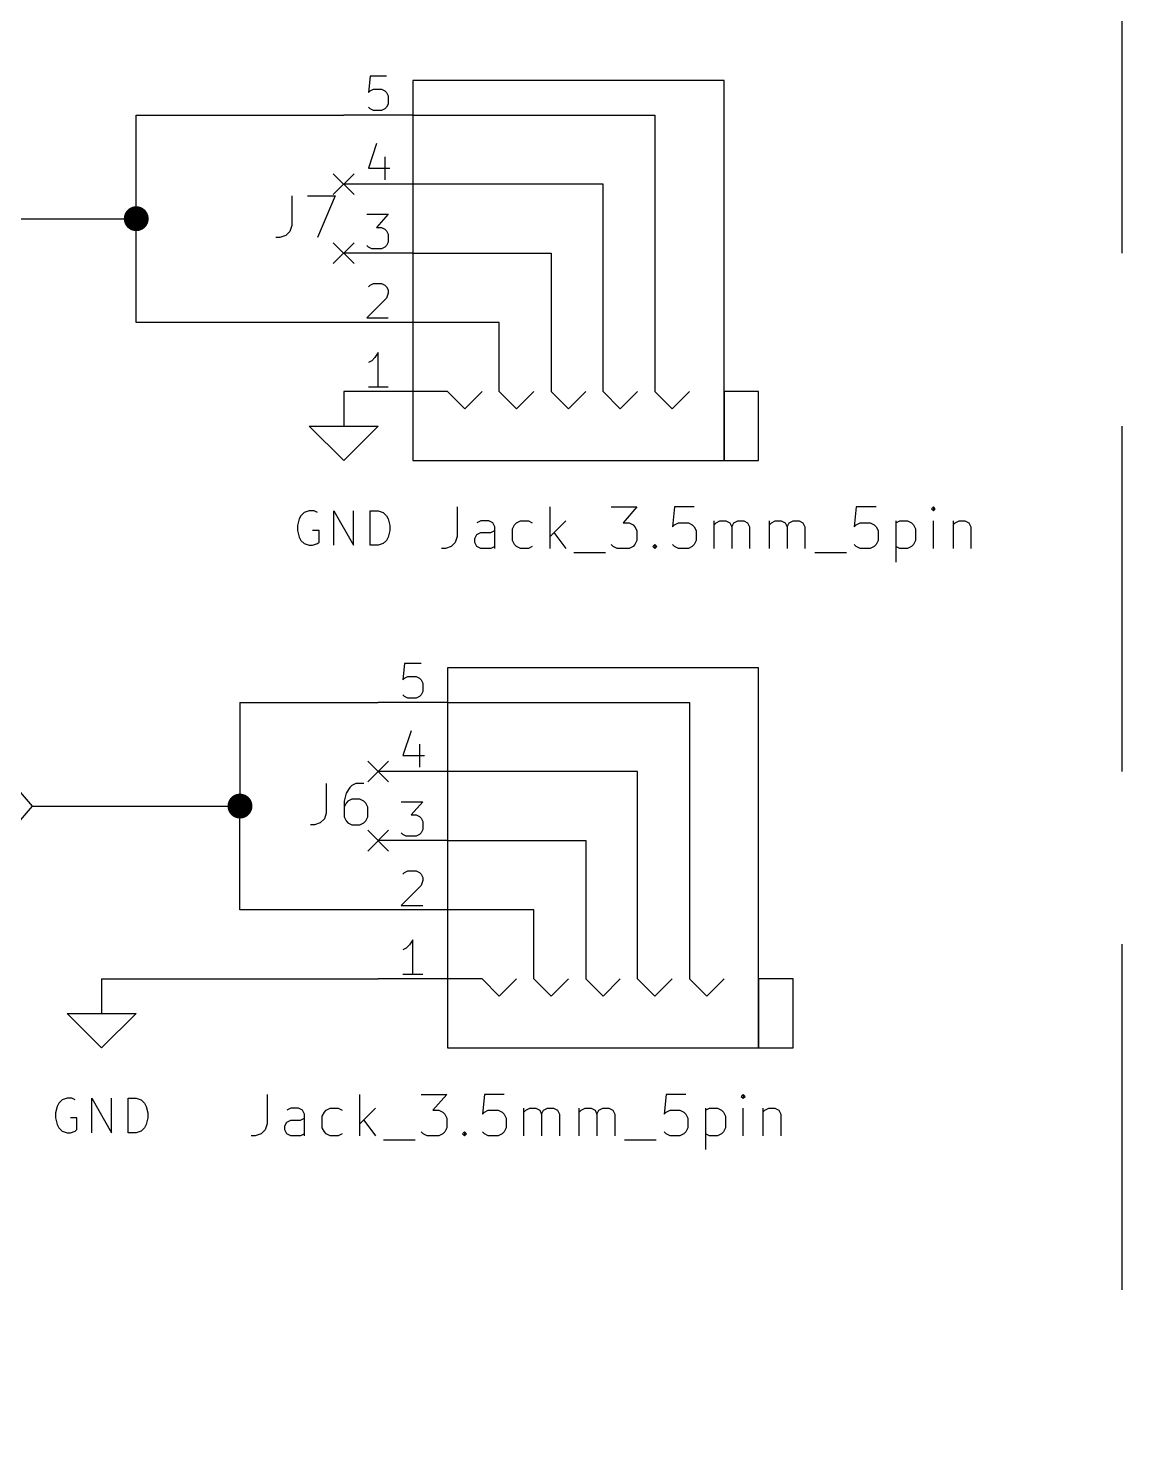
# Model space of a CAD drawing. Extents: x 0.3 to 16.3, y -11.7 to -0.2.
# Drawn here: x 12.844 to 14.425, y -5.598 to -3.55 of the extents above; entities that cross this region are included whole.
import ezdxf

# ---------------------------------------------------------------- set-up
doc = ezdxf.new("R2010")
doc.units = 0
doc.header["$MEASUREMENT"] = 0
doc.linetypes.add('DASHED', pattern=[0.75, 0.5, -0.25])
doc.layers.add('BLACK', color=7, linetype='CONTINUOUS')

msp = doc.modelspace()

# ---------------------------------------------------------------- linework, layer by layer
at = {"layer": 'BLACK', "linetype": 'DASHED'}
msp.add_line((14.425, -0.375), (14.425, -6.7), dxfattribs=at)
at = {"layer": 'BLACK', "linetype": 'CONTINUOUS'}
for p, q in [((13.3381, -3.61862), (13.3357, -3.64243)), ((13.3381, -3.61862), (13.3357, -3.64243)), ((13.3619, -3.61862), (13.3381, -3.61862)), ((13.3619, -3.61862), (13.3381, -3.61862)), ((13.4, -3.625), (13.4, -4.175)), ((13.85, -3.625), (13.4, -3.625)), ((13.85, -4.175), (13.85, -3.625)), ((13.3357, -3.64243), (13.3381, -3.64005)), ((13.3357, -3.64243), (13.3381, -3.64005)), ((13.3381, -3.64005), (13.3429, -3.63767)), ((13.3381, -3.64005), (13.3429, -3.63767)), ((13.3429, -3.63767), (13.3548, -3.63767)), ((13.3429, -3.63767), (13.3548, -3.63767)), ((13.3548, -3.63767), (13.3595, -3.64005)), ((13.3548, -3.63767), (13.3595, -3.64005)), ((13.3595, -3.64005), (13.3619, -3.64243)), ((13.3595, -3.64005), (13.3619, -3.64243)), ((13.3619, -3.64243), (13.3643, -3.64719)), ((13.3619, -3.64243), (13.3643, -3.64719)), ((13.3381, -3.66624), (13.3357, -3.66385)), ((13.3381, -3.66624), (13.3357, -3.66385)), ((13.3619, -3.66385), (13.3595, -3.66624)), ((13.3619, -3.66385), (13.3595, -3.66624)), ((13.3643, -3.65909), (13.3619, -3.66385)), ((13.3643, -3.65909), (13.3619, -3.66385)), ((13.3643, -3.64719), (13.3643, -3.65909)), ((13.3643, -3.64719), (13.3643, -3.65909)), ((13, -3.675), (13.3, -3.675)), ((13, -3.825), (13, -3.675)), ((13.4, -3.675), (13.3, -3.675)), ((13.4, -3.675), (13.3, -3.675)), ((13.3429, -3.66862), (13.3381, -3.66624)), ((13.3429, -3.66862), (13.3381, -3.66624)), ((13.3548, -3.66862), (13.3429, -3.66862)), ((13.3548, -3.66862), (13.3429, -3.66862)), ((13.3595, -3.66624), (13.3548, -3.66862)), ((13.3595, -3.66624), (13.3548, -3.66862)), ((13.4, -3.675), (13.75, -3.675)), ((13.75, -3.675), (13.75, -4.075)), ((13.3476, -3.71624), (13.3357, -3.75195)), ((13.3476, -3.71624), (13.3357, -3.75195)), ((13.3595, -3.73528), (13.3595, -3.76862)), ((13.3595, -3.73528), (13.3595, -3.76862)), ((13.285, -3.76), (13.315, -3.79)), ((13.315, -3.76), (13.285, -3.79)), ((13.285, -3.76), (13.315, -3.79)), ((13.315, -3.76), (13.285, -3.79)), ((13.3357, -3.75195), (13.3667, -3.75195)), ((13.3357, -3.75195), (13.3667, -3.75195)), ((13.4, -3.775), (13.3, -3.775)), ((13.4, -3.775), (13.3, -3.775)), ((13.675, -3.775), (13.4, -3.775)), ((13.675, -4.075), (13.675, -3.775)), ((13.2248, -3.79214), (13.2248, -3.835)), ((13.2248, -3.79214), (13.2248, -3.835)), ((13.2477, -3.79214), (13.2877, -3.79214)), ((13.2477, -3.79214), (13.2877, -3.79214)), ((13.2877, -3.79214), (13.262, -3.85214)), ((13.2877, -3.79214), (13.262, -3.85214)), ((12.8, -3.825), (13, -3.825)), ((13, -3.975), (13, -3.825)), ((13.3333, -3.81862), (13.3643, -3.81862)), ((13.3333, -3.81862), (13.3643, -3.81862)), ((13.3643, -3.81862), (13.3476, -3.83767)), ((13.3643, -3.81862), (13.3476, -3.83767)), ((13.2162, -3.84928), (13.2077, -3.85214)), ((13.2162, -3.84928), (13.2077, -3.85214)), ((13.222, -3.84357), (13.2162, -3.84928)), ((13.222, -3.84357), (13.2162, -3.84928)), ((13.2248, -3.835), (13.222, -3.84357)), ((13.2248, -3.835), (13.222, -3.84357)), ((13.3476, -3.83767), (13.3548, -3.83767)), ((13.3476, -3.83767), (13.3548, -3.83767)), ((13.3548, -3.83767), (13.3595, -3.84005)), ((13.3548, -3.83767), (13.3595, -3.84005)), ((13.3595, -3.84005), (13.3619, -3.84243)), ((13.3595, -3.84005), (13.3619, -3.84243)), ((13.3619, -3.84243), (13.3643, -3.84719)), ((13.3619, -3.84243), (13.3643, -3.84719)), ((13.3643, -3.84719), (13.3643, -3.85909)), ((13.3643, -3.84719), (13.3643, -3.85909)), ((13.2077, -3.85214), (13.202, -3.85214)), ((13.2077, -3.85214), (13.202, -3.85214)), ((13.285, -3.86), (13.315, -3.89)), ((13.315, -3.86), (13.285, -3.89)), ((13.285, -3.86), (13.315, -3.89)), ((13.315, -3.86), (13.285, -3.89)), ((13.3357, -3.86624), (13.3333, -3.86385)), ((13.3357, -3.86624), (13.3333, -3.86385)), ((13.3405, -3.86862), (13.3357, -3.86624)), ((13.3405, -3.86862), (13.3357, -3.86624)), ((13.3548, -3.86862), (13.3405, -3.86862)), ((13.3548, -3.86862), (13.3405, -3.86862)), ((13.3595, -3.86624), (13.3548, -3.86862)), ((13.3595, -3.86624), (13.3548, -3.86862)), ((13.3619, -3.86385), (13.3595, -3.86624)), ((13.3619, -3.86385), (13.3595, -3.86624)), ((13.3643, -3.85909), (13.3619, -3.86385)), ((13.3643, -3.85909), (13.3619, -3.86385)), ((13.4, -3.875), (13.3, -3.875)), ((13.4, -3.875), (13.3, -3.875)), ((13.4, -3.875), (13.6, -3.875)), ((13.6, -3.875), (13.6, -4.075)), ((13.3357, -3.92338), (13.3381, -3.921)), ((13.3357, -3.92338), (13.3381, -3.921)), ((13.3381, -3.921), (13.3429, -3.91862)), ((13.3381, -3.921), (13.3429, -3.91862)), ((13.3429, -3.91862), (13.3548, -3.91862)), ((13.3429, -3.91862), (13.3548, -3.91862)), ((13.3548, -3.91862), (13.3595, -3.921)), ((13.3548, -3.91862), (13.3595, -3.921)), ((13.3595, -3.921), (13.3619, -3.92338)), ((13.3595, -3.921), (13.3619, -3.92338)), ((13.3619, -3.92338), (13.3643, -3.92814)), ((13.3619, -3.92338), (13.3643, -3.92814)), ((13.3643, -3.92814), (13.3643, -3.9329)), ((13.3643, -3.92814), (13.3643, -3.9329)), ((13.3619, -3.94005), (13.3333, -3.96862)), ((13.3619, -3.94005), (13.3333, -3.96862)), ((13.3643, -3.9329), (13.3619, -3.94005)), ((13.3643, -3.9329), (13.3619, -3.94005)), ((13.3333, -3.96862), (13.3643, -3.96862)), ((13.3333, -3.96862), (13.3643, -3.96862)), ((13.3, -3.975), (13, -3.975)), ((13.4, -3.975), (13.3, -3.975)), ((13.4, -3.975), (13.3, -3.975)), ((13.525, -3.975), (13.4, -3.975)), ((13.525, -4.075), (13.525, -3.975)), ((13.3405, -4.03052), (13.3357, -4.0329)), ((13.3405, -4.03052), (13.3357, -4.0329)), ((13.3452, -4.02576), (13.3405, -4.03052)), ((13.3452, -4.02576), (13.3405, -4.03052)), ((13.35, -4.01862), (13.3452, -4.02576)), ((13.35, -4.01862), (13.3452, -4.02576)), ((13.35, -4.06862), (13.35, -4.01862)), ((13.35, -4.06862), (13.35, -4.01862)), ((13.3, -4.075), (13.3, -4.125)), ((13.4, -4.075), (13.3, -4.075)), ((13.4, -4.075), (13.3, -4.075)), ((13.3643, -4.06862), (13.3357, -4.06862)), ((13.3643, -4.06862), (13.3357, -4.06862)), ((13.45, -4.075), (13.4, -4.075)), ((13.475, -4.1), (13.45, -4.075)), ((13.5, -4.075), (13.475, -4.1)), ((13.55, -4.1), (13.525, -4.075)), ((13.575, -4.075), (13.55, -4.1)), ((13.6, -4.075), (13.625, -4.1)), ((13.625, -4.1), (13.65, -4.075)), ((13.7, -4.1), (13.675, -4.075)), ((13.725, -4.075), (13.7, -4.1)), ((13.75, -4.075), (13.775, -4.1)), ((13.775, -4.1), (13.8, -4.075)), ((13.85, -4.075), (13.85, -4.175)), ((13.9, -4.075), (13.85, -4.075)), ((13.9, -4.175), (13.9, -4.075)), ((13.3, -4.175), (13.25, -4.125)), ((13.25, -4.125), (13.3, -4.125)), ((13.3, -4.125), (13.35, -4.125)), ((13.35, -4.125), (13.3, -4.175)), ((13.4, -4.175), (13.85, -4.175)), ((13.85, -4.175), (13.9, -4.175)), ((13.2357, -4.25952), (13.2333, -4.26904)), ((13.2357, -4.25952), (13.2333, -4.26904)), ((13.2381, -4.25476), (13.2357, -4.25952)), ((13.2381, -4.25476), (13.2357, -4.25952)), ((13.2429, -4.25), (13.2381, -4.25476)), ((13.2429, -4.25), (13.2381, -4.25476)), ((13.25, -4.24761), (13.2429, -4.25)), ((13.25, -4.24761), (13.2429, -4.25)), ((13.2571, -4.24761), (13.25, -4.24761)), ((13.2571, -4.24761), (13.25, -4.24761)), ((13.2619, -4.25), (13.2571, -4.24761)), ((13.2619, -4.25), (13.2571, -4.24761)), ((13.2857, -4.29761), (13.2857, -4.24761)), ((13.2857, -4.24761), (13.3143, -4.29761)), ((13.2857, -4.29761), (13.2857, -4.24761)), ((13.2857, -4.24761), (13.3143, -4.29761)), ((13.3143, -4.29761), (13.3143, -4.24761)), ((13.3143, -4.29761), (13.3143, -4.24761)), ((13.3381, -4.29761), (13.3381, -4.24761)), ((13.3381, -4.24761), (13.35, -4.24761)), ((13.3381, -4.29761), (13.3381, -4.24761)), ((13.3381, -4.24761), (13.35, -4.24761)), ((13.35, -4.24761), (13.3571, -4.25)), ((13.35, -4.24761), (13.3571, -4.25)), ((13.3571, -4.25), (13.3619, -4.25476)), ((13.3571, -4.25), (13.3619, -4.25476)), ((13.3619, -4.25476), (13.3643, -4.25952)), ((13.3619, -4.25476), (13.3643, -4.25952)), ((13.3643, -4.25952), (13.3667, -4.26904)), ((13.3643, -4.25952), (13.3667, -4.26904)), ((13.4641, -4.24214), (13.4641, -4.285)), ((13.4641, -4.24214), (13.4641, -4.285)), ((13.5984, -4.30214), (13.5984, -4.24214)), ((13.5984, -4.30214), (13.5984, -4.24214)), ((13.687, -4.24214), (13.7241, -4.24214)), ((13.687, -4.24214), (13.7241, -4.24214)), ((13.7241, -4.24214), (13.7041, -4.265)), ((13.7241, -4.24214), (13.7041, -4.265)), ((13.7784, -4.24214), (13.7755, -4.27071)), ((13.7784, -4.24214), (13.7755, -4.27071)), ((13.807, -4.24214), (13.7784, -4.24214)), ((13.807, -4.24214), (13.7784, -4.24214)), ((14.0412, -4.24214), (14.0384, -4.27071)), ((14.0412, -4.24214), (14.0384, -4.27071)), ((14.0698, -4.24214), (14.0412, -4.24214)), ((14.0698, -4.24214), (14.0412, -4.24214)), ((14.1527, -4.24214), (14.1498, -4.245)), ((14.1527, -4.24214), (14.1498, -4.245)), ((14.1498, -4.245), (14.1527, -4.24785)), ((14.1498, -4.245), (14.1527, -4.24785)), ((14.1555, -4.245), (14.1527, -4.24214)), ((14.1527, -4.24214), (14.1527, -4.24785)), ((14.1555, -4.245), (14.1527, -4.24214)), ((14.1527, -4.24214), (14.1527, -4.24785)), ((14.1527, -4.24785), (14.1555, -4.245)), ((14.1527, -4.24785), (14.1555, -4.245)), ((13.2333, -4.26904), (13.2333, -4.27619)), ((13.2333, -4.26904), (13.2333, -4.27619)), ((13.2333, -4.27619), (13.2357, -4.28571)), ((13.2333, -4.27619), (13.2357, -4.28571)), ((13.2643, -4.27619), (13.2548, -4.27619)), ((13.2643, -4.27619), (13.2548, -4.27619)), ((13.2643, -4.29285), (13.2643, -4.27619)), ((13.2643, -4.29285), (13.2643, -4.27619)), ((13.3667, -4.27619), (13.3643, -4.28571)), ((13.3667, -4.27619), (13.3643, -4.28571)), ((13.3667, -4.26904), (13.3667, -4.27619)), ((13.3667, -4.26904), (13.3667, -4.27619)), ((13.4984, -4.26214), (13.4927, -4.265)), ((13.4984, -4.26214), (13.4927, -4.265)), ((13.4927, -4.28214), (13.4984, -4.27928)), ((13.4927, -4.28214), (13.4984, -4.27928)), ((13.5098, -4.26214), (13.4984, -4.26214)), ((13.5098, -4.26214), (13.4984, -4.26214)), ((13.4984, -4.27928), (13.5127, -4.27928)), ((13.4984, -4.27928), (13.5127, -4.27928)), ((13.5155, -4.265), (13.5098, -4.26214)), ((13.5155, -4.265), (13.5098, -4.26214)), ((13.5127, -4.27928), (13.5184, -4.27643)), ((13.5127, -4.27928), (13.5184, -4.27643)), ((13.5184, -4.27071), (13.5155, -4.265)), ((13.5184, -4.27071), (13.5155, -4.265)), ((13.5184, -4.30214), (13.5184, -4.27071)), ((13.5184, -4.30214), (13.5184, -4.27071)), ((13.5441, -4.27357), (13.547, -4.26785)), ((13.5441, -4.27357), (13.547, -4.26785)), ((13.5441, -4.29071), (13.5441, -4.27357)), ((13.5441, -4.29071), (13.5441, -4.27357)), ((13.547, -4.26785), (13.5498, -4.265)), ((13.547, -4.26785), (13.5498, -4.265)), ((13.5498, -4.265), (13.5555, -4.26214)), ((13.5498, -4.265), (13.5555, -4.26214)), ((13.5555, -4.26214), (13.567, -4.26214)), ((13.5555, -4.26214), (13.567, -4.26214)), ((13.567, -4.26214), (13.5727, -4.265)), ((13.567, -4.26214), (13.5727, -4.265)), ((13.6212, -4.26214), (13.5984, -4.285)), ((13.6212, -4.26214), (13.5984, -4.285)), ((13.6041, -4.27928), (13.6212, -4.30214)), ((13.6041, -4.27928), (13.6212, -4.30214)), ((13.7041, -4.265), (13.7127, -4.265)), ((13.7041, -4.265), (13.7127, -4.265)), ((13.7127, -4.265), (13.7184, -4.26785)), ((13.7127, -4.265), (13.7184, -4.26785)), ((13.7184, -4.26785), (13.7212, -4.27071)), ((13.7184, -4.26785), (13.7212, -4.27071)), ((13.7212, -4.27071), (13.7241, -4.27643)), ((13.7212, -4.27071), (13.7241, -4.27643)), ((13.7241, -4.27643), (13.7241, -4.29071)), ((13.7241, -4.27643), (13.7241, -4.29071)), ((13.7755, -4.27071), (13.7784, -4.26785)), ((13.7755, -4.27071), (13.7784, -4.26785)), ((13.7784, -4.26785), (13.7841, -4.265)), ((13.7784, -4.26785), (13.7841, -4.265)), ((13.7841, -4.265), (13.7984, -4.265)), ((13.7841, -4.265), (13.7984, -4.265)), ((13.7984, -4.265), (13.8041, -4.26785)), ((13.7984, -4.265), (13.8041, -4.26785)), ((13.8041, -4.26785), (13.807, -4.27071)), ((13.8041, -4.26785), (13.807, -4.27071)), ((13.807, -4.27071), (13.8098, -4.27643)), ((13.807, -4.27071), (13.8098, -4.27643)), ((13.8098, -4.27643), (13.8098, -4.29071)), ((13.8098, -4.27643), (13.8098, -4.29071)), ((13.8355, -4.30214), (13.8355, -4.26214)), ((13.8355, -4.30214), (13.8355, -4.26214)), ((13.8355, -4.26785), (13.8384, -4.265)), ((13.8355, -4.26785), (13.8384, -4.265)), ((13.8384, -4.265), (13.8441, -4.26214)), ((13.8384, -4.265), (13.8441, -4.26214)), ((13.8441, -4.26214), (13.8527, -4.26214)), ((13.8441, -4.26214), (13.8527, -4.26214)), ((13.8527, -4.26214), (13.8584, -4.265)), ((13.8527, -4.26214), (13.8584, -4.265)), ((13.8584, -4.265), (13.8612, -4.27071)), ((13.8584, -4.265), (13.8612, -4.27071)), ((13.8612, -4.27071), (13.8641, -4.265)), ((13.8612, -4.27071), (13.8641, -4.265)), ((13.8612, -4.27071), (13.8612, -4.30214)), ((13.8612, -4.27071), (13.8612, -4.30214)), ((13.8641, -4.265), (13.8698, -4.26214)), ((13.8641, -4.265), (13.8698, -4.26214)), ((13.8698, -4.26214), (13.8784, -4.26214)), ((13.8698, -4.26214), (13.8784, -4.26214)), ((13.8784, -4.26214), (13.8841, -4.265)), ((13.8784, -4.26214), (13.8841, -4.265)), ((13.8841, -4.265), (13.887, -4.27071)), ((13.8841, -4.265), (13.887, -4.27071)), ((13.887, -4.27071), (13.887, -4.30214)), ((13.887, -4.27071), (13.887, -4.30214)), ((13.9155, -4.30214), (13.9155, -4.26214)), ((13.9155, -4.30214), (13.9155, -4.26214)), ((13.9155, -4.26785), (13.9184, -4.265)), ((13.9155, -4.26785), (13.9184, -4.265)), ((13.9184, -4.265), (13.9241, -4.26214)), ((13.9184, -4.265), (13.9241, -4.26214)), ((13.9241, -4.26214), (13.9327, -4.26214)), ((13.9241, -4.26214), (13.9327, -4.26214)), ((13.9327, -4.26214), (13.9384, -4.265)), ((13.9327, -4.26214), (13.9384, -4.265)), ((13.9384, -4.265), (13.9412, -4.27071)), ((13.9384, -4.265), (13.9412, -4.27071)), ((13.9412, -4.27071), (13.9441, -4.265)), ((13.9412, -4.27071), (13.9441, -4.265)), ((13.9412, -4.27071), (13.9412, -4.30214)), ((13.9412, -4.27071), (13.9412, -4.30214)), ((13.9441, -4.265), (13.9498, -4.26214)), ((13.9441, -4.265), (13.9498, -4.26214)), ((13.9498, -4.26214), (13.9584, -4.26214)), ((13.9498, -4.26214), (13.9584, -4.26214)), ((13.9584, -4.26214), (13.9641, -4.265)), ((13.9584, -4.26214), (13.9641, -4.265)), ((13.9641, -4.265), (13.967, -4.27071)), ((13.9641, -4.265), (13.967, -4.27071)), ((13.967, -4.27071), (13.967, -4.30214)), ((13.967, -4.27071), (13.967, -4.30214)), ((14.0384, -4.27071), (14.0412, -4.26785)), ((14.0384, -4.27071), (14.0412, -4.26785)), ((14.0412, -4.26785), (14.047, -4.265)), ((14.0412, -4.26785), (14.047, -4.265)), ((14.047, -4.265), (14.0612, -4.265)), ((14.047, -4.265), (14.0612, -4.265)), ((14.0612, -4.265), (14.067, -4.26785)), ((14.0612, -4.265), (14.067, -4.26785)), ((14.067, -4.26785), (14.0698, -4.27071)), ((14.067, -4.26785), (14.0698, -4.27071)), ((14.0698, -4.27071), (14.0727, -4.27643)), ((14.0698, -4.27071), (14.0727, -4.27643)), ((14.0727, -4.27643), (14.0727, -4.29071)), ((14.0727, -4.27643), (14.0727, -4.29071)), ((14.0984, -4.26214), (14.0984, -4.32214)), ((14.0984, -4.265), (14.1041, -4.26214)), ((14.0984, -4.26214), (14.0984, -4.32214)), ((14.0984, -4.265), (14.1041, -4.26214)), ((14.1041, -4.26214), (14.1155, -4.26214)), ((14.1041, -4.26214), (14.1155, -4.26214)), ((14.1155, -4.26214), (14.1212, -4.265)), ((14.1155, -4.26214), (14.1212, -4.265)), ((14.1212, -4.265), (14.1241, -4.26785)), ((14.1212, -4.265), (14.1241, -4.26785)), ((14.1241, -4.26785), (14.127, -4.27357)), ((14.1241, -4.26785), (14.127, -4.27357)), ((14.127, -4.27357), (14.127, -4.29071)), ((14.127, -4.27357), (14.127, -4.29071)), ((14.1527, -4.30214), (14.1527, -4.26214)), ((14.1527, -4.30214), (14.1527, -4.26214)), ((14.1812, -4.26214), (14.1812, -4.30214)), ((14.1812, -4.26214), (14.1812, -4.30214)), ((14.1812, -4.26785), (14.1841, -4.265)), ((14.1812, -4.26785), (14.1841, -4.265)), ((14.1841, -4.265), (14.1898, -4.26214)), ((14.1841, -4.265), (14.1898, -4.26214)), ((14.1898, -4.26214), (14.1984, -4.26214)), ((14.1898, -4.26214), (14.1984, -4.26214)), ((14.1984, -4.26214), (14.2041, -4.265)), ((14.1984, -4.26214), (14.2041, -4.265)), ((14.2041, -4.265), (14.207, -4.27071)), ((14.2041, -4.265), (14.207, -4.27071)), ((14.207, -4.27071), (14.207, -4.30214)), ((14.207, -4.27071), (14.207, -4.30214)), ((13.2357, -4.28571), (13.2381, -4.29047)), ((13.2357, -4.28571), (13.2381, -4.29047)), ((13.2381, -4.29047), (13.2429, -4.29523)), ((13.2381, -4.29047), (13.2429, -4.29523)), ((13.2429, -4.29523), (13.25, -4.29761)), ((13.2429, -4.29523), (13.25, -4.29761)), ((13.25, -4.29761), (13.2548, -4.29761)), ((13.25, -4.29761), (13.2548, -4.29761)), ((13.2548, -4.29761), (13.2619, -4.29523)), ((13.2548, -4.29761), (13.2619, -4.29523)), ((13.2619, -4.29523), (13.2643, -4.29285)), ((13.2619, -4.29523), (13.2643, -4.29285)), ((13.35, -4.29761), (13.3381, -4.29761)), ((13.35, -4.29761), (13.3381, -4.29761)), ((13.3571, -4.29523), (13.35, -4.29761)), ((13.3571, -4.29523), (13.35, -4.29761)), ((13.3619, -4.29047), (13.3571, -4.29523)), ((13.3619, -4.29047), (13.3571, -4.29523)), ((13.3643, -4.28571), (13.3619, -4.29047)), ((13.3643, -4.28571), (13.3619, -4.29047)), ((13.4555, -4.29928), (13.447, -4.30214)), ((13.4555, -4.29928), (13.447, -4.30214)), ((13.4612, -4.29357), (13.4555, -4.29928)), ((13.4612, -4.29357), (13.4555, -4.29928)), ((13.4641, -4.285), (13.4612, -4.29357)), ((13.4641, -4.285), (13.4612, -4.29357)), ((13.4898, -4.28785), (13.4927, -4.28214)), ((13.4898, -4.28785), (13.4927, -4.28214)), ((13.4898, -4.29357), (13.4898, -4.28785)), ((13.4898, -4.29357), (13.4898, -4.28785)), ((13.4927, -4.29928), (13.4898, -4.29357)), ((13.4927, -4.29928), (13.4898, -4.29357)), ((13.4984, -4.30214), (13.4927, -4.29928)), ((13.4984, -4.30214), (13.4927, -4.29928)), ((13.5184, -4.29928), (13.5127, -4.30214)), ((13.5184, -4.29928), (13.5127, -4.30214)), ((13.547, -4.29643), (13.5441, -4.29071)), ((13.547, -4.29643), (13.5441, -4.29071)), ((13.5498, -4.29928), (13.547, -4.29643)), ((13.5498, -4.29928), (13.547, -4.29643)), ((13.5555, -4.30214), (13.5498, -4.29928)), ((13.5555, -4.30214), (13.5498, -4.29928)), ((13.5727, -4.29928), (13.567, -4.30214)), ((13.5727, -4.29928), (13.567, -4.30214)), ((13.6898, -4.29928), (13.687, -4.29643)), ((13.6898, -4.29928), (13.687, -4.29643)), ((13.6955, -4.30214), (13.6898, -4.29928)), ((13.6955, -4.30214), (13.6898, -4.29928)), ((13.7184, -4.29928), (13.7127, -4.30214)), ((13.7184, -4.29928), (13.7127, -4.30214)), ((13.7212, -4.29643), (13.7184, -4.29928)), ((13.7212, -4.29643), (13.7184, -4.29928)), ((13.7241, -4.29071), (13.7212, -4.29643)), ((13.7241, -4.29071), (13.7212, -4.29643)), ((13.747, -4.29928), (13.7498, -4.29643)), ((13.747, -4.29928), (13.7498, -4.29643)), ((13.7498, -4.30214), (13.747, -4.29928)), ((13.7498, -4.30214), (13.747, -4.29928)), ((13.7498, -4.29643), (13.7527, -4.29928)), ((13.7498, -4.29643), (13.7498, -4.30214)), ((13.7498, -4.29643), (13.7527, -4.29928)), ((13.7498, -4.29643), (13.7498, -4.30214)), ((13.7527, -4.29928), (13.7498, -4.30214)), ((13.7527, -4.29928), (13.7498, -4.30214)), ((13.7784, -4.29928), (13.7755, -4.29643)), ((13.7784, -4.29928), (13.7755, -4.29643)), ((13.7841, -4.30214), (13.7784, -4.29928)), ((13.7841, -4.30214), (13.7784, -4.29928)), ((13.8041, -4.29928), (13.7984, -4.30214)), ((13.8041, -4.29928), (13.7984, -4.30214)), ((13.807, -4.29643), (13.8041, -4.29928)), ((13.807, -4.29643), (13.8041, -4.29928)), ((13.8098, -4.29071), (13.807, -4.29643)), ((13.8098, -4.29071), (13.807, -4.29643)), ((14.0412, -4.29928), (14.0384, -4.29643)), ((14.0412, -4.29928), (14.0384, -4.29643)), ((14.047, -4.30214), (14.0412, -4.29928)), ((14.047, -4.30214), (14.0412, -4.29928)), ((14.067, -4.29928), (14.0612, -4.30214)), ((14.067, -4.29928), (14.0612, -4.30214)), ((14.0698, -4.29643), (14.067, -4.29928)), ((14.0698, -4.29643), (14.067, -4.29928)), ((14.0727, -4.29071), (14.0698, -4.29643)), ((14.0727, -4.29071), (14.0698, -4.29643)), ((14.1041, -4.30214), (14.0984, -4.29928)), ((14.1041, -4.30214), (14.0984, -4.29928)), ((14.1212, -4.29928), (14.1155, -4.30214)), ((14.1212, -4.29928), (14.1155, -4.30214)), ((14.1241, -4.29643), (14.1212, -4.29928)), ((14.1241, -4.29643), (14.1212, -4.29928)), ((14.127, -4.29071), (14.1241, -4.29643)), ((14.127, -4.29071), (14.1241, -4.29643)), ((13.447, -4.30214), (13.4412, -4.30214)), ((13.447, -4.30214), (13.4412, -4.30214)), ((13.5127, -4.30214), (13.4984, -4.30214)), ((13.5127, -4.30214), (13.4984, -4.30214)), ((13.567, -4.30214), (13.5555, -4.30214)), ((13.567, -4.30214), (13.5555, -4.30214)), ((13.6327, -4.30785), (13.6784, -4.30785)), ((13.6327, -4.30785), (13.6784, -4.30785)), ((13.7127, -4.30214), (13.6955, -4.30214)), ((13.7127, -4.30214), (13.6955, -4.30214)), ((13.7984, -4.30214), (13.7841, -4.30214)), ((13.7984, -4.30214), (13.7841, -4.30214)), ((13.9812, -4.30785), (14.027, -4.30785)), ((13.9812, -4.30785), (14.027, -4.30785)), ((14.0612, -4.30214), (14.047, -4.30214)), ((14.0612, -4.30214), (14.047, -4.30214)), ((14.1155, -4.30214), (14.1041, -4.30214)), ((14.1155, -4.30214), (14.1041, -4.30214)), ((13.3881, -4.46862), (13.3857, -4.49243)), ((13.4119, -4.46862), (13.3881, -4.46862)), ((13.45, -4.475), (13.45, -5.025)), ((13.9, -4.475), (13.45, -4.475)), ((13.9, -5.025), (13.9, -4.475)), ((13.3857, -4.49243), (13.3881, -4.49005)), ((13.3881, -4.49005), (13.3929, -4.48767)), ((13.3929, -4.48767), (13.4048, -4.48767)), ((13.4048, -4.48767), (13.4095, -4.49005)), ((13.4095, -4.49005), (13.4119, -4.49243)), ((13.4119, -4.49243), (13.4143, -4.49719)), ((13.4143, -4.49719), (13.4143, -4.50909)), ((13.15, -4.525), (13.35, -4.525)), ((13.15, -4.525), (13.15, -4.675)), ((13.45, -4.525), (13.35, -4.525)), ((13.3881, -4.51624), (13.3857, -4.51385)), ((13.3929, -4.51862), (13.3881, -4.51624)), ((13.4048, -4.51862), (13.3929, -4.51862)), ((13.4095, -4.51624), (13.4048, -4.51862)), ((13.4119, -4.51385), (13.4095, -4.51624)), ((13.4143, -4.50909), (13.4119, -4.51385)), ((13.45, -4.525), (13.8, -4.525)), ((13.8, -4.525), (13.8, -4.925)), ((13.3976, -4.56624), (13.3857, -4.60195)), ((13.4095, -4.58528), (13.4095, -4.61862)), ((13.3857, -4.60195), (13.4167, -4.60195)), ((13.335, -4.61), (13.365, -4.64)), ((13.365, -4.61), (13.335, -4.64)), ((13.45, -4.625), (13.35, -4.625)), ((13.725, -4.625), (13.45, -4.625)), ((13.725, -4.925), (13.725, -4.625)), ((12.85, -4.675), (12.8125, -4.63124)), ((13.2748, -4.64214), (13.2748, -4.685)), ((13.3091, -4.64785), (13.3034, -4.65643)), ((13.312, -4.645), (13.3091, -4.64785)), ((13.3177, -4.64214), (13.312, -4.645)), ((13.3291, -4.64214), (13.3177, -4.64214)), ((13.3034, -4.65643), (13.3005, -4.66785)), ((13.3005, -4.66785), (13.3005, -4.69071)), ((13.3062, -4.66785), (13.3034, -4.67071)), ((13.312, -4.665), (13.3062, -4.66785)), ((13.3234, -4.665), (13.312, -4.665)), ((13.3291, -4.66785), (13.3234, -4.665)), ((13.332, -4.67071), (13.3291, -4.66785)), ((13.3833, -4.66862), (13.4143, -4.66862)), ((13.4143, -4.66862), (13.3976, -4.68767)), ((12.8125, -4.71876), (12.85, -4.675)), ((12.85, -4.675), (13.15, -4.675)), ((13.15, -4.825), (13.15, -4.675)), ((13.2748, -4.685), (13.272, -4.69357)), ((13.3034, -4.67071), (13.3005, -4.67643)), ((13.3348, -4.67643), (13.332, -4.67071)), ((13.3348, -4.69071), (13.3348, -4.67643)), ((13.3976, -4.68767), (13.4048, -4.68767)), ((13.4048, -4.68767), (13.4095, -4.69005)), ((13.4095, -4.69005), (13.4119, -4.69243)), ((13.2577, -4.70214), (13.252, -4.70214)), ((13.2662, -4.69928), (13.2577, -4.70214)), ((13.272, -4.69357), (13.2662, -4.69928)), ((13.3005, -4.69071), (13.3034, -4.69643)), ((13.3034, -4.69643), (13.3062, -4.69928)), ((13.3062, -4.69928), (13.312, -4.70214)), ((13.312, -4.70214), (13.3234, -4.70214)), ((13.3234, -4.70214), (13.3291, -4.69928)), ((13.3291, -4.69928), (13.332, -4.69643)), ((13.332, -4.69643), (13.3348, -4.69071)), ((13.335, -4.71), (13.365, -4.74)), ((13.365, -4.71), (13.335, -4.74)), ((13.4119, -4.69243), (13.4143, -4.69719)), ((13.4143, -4.70909), (13.4119, -4.71385)), ((13.4143, -4.69719), (13.4143, -4.70909)), ((13.45, -4.725), (13.35, -4.725)), ((13.3857, -4.71624), (13.3833, -4.71385)), ((13.3905, -4.71862), (13.3857, -4.71624)), ((13.4048, -4.71862), (13.3905, -4.71862)), ((13.4095, -4.71624), (13.4048, -4.71862)), ((13.4119, -4.71385), (13.4095, -4.71624)), ((13.45, -4.725), (13.65, -4.725)), ((13.65, -4.725), (13.65, -4.925)), ((13.3857, -4.77338), (13.3881, -4.771)), ((13.3881, -4.771), (13.3929, -4.76862)), ((13.3929, -4.76862), (13.4048, -4.76862)), ((13.4048, -4.76862), (13.4095, -4.771)), ((13.4095, -4.771), (13.4119, -4.77338)), ((13.4119, -4.79005), (13.3833, -4.81862)), ((13.4119, -4.77338), (13.4143, -4.77814)), ((13.4143, -4.7829), (13.4119, -4.79005)), ((13.4143, -4.77814), (13.4143, -4.7829)), ((13.35, -4.825), (13.15, -4.825)), ((13.45, -4.825), (13.35, -4.825)), ((13.3833, -4.81862), (13.4143, -4.81862)), ((13.575, -4.825), (13.45, -4.825)), ((13.575, -4.925), (13.575, -4.825)), ((13.4, -4.86862), (13.3952, -4.87576)), ((13.4, -4.91862), (13.4, -4.86862)), ((13.3905, -4.88052), (13.3857, -4.8829)), ((13.3952, -4.87576), (13.3905, -4.88052)), ((12.95, -4.925), (12.95, -4.975)), ((12.95, -4.925), (13.35, -4.925)), ((13.45, -4.925), (13.35, -4.925)), ((13.4143, -4.91862), (13.3857, -4.91862)), ((13.5, -4.925), (13.45, -4.925)), ((13.525, -4.95), (13.5, -4.925)), ((13.55, -4.925), (13.525, -4.95)), ((13.6, -4.95), (13.575, -4.925)), ((13.625, -4.925), (13.6, -4.95)), ((13.65, -4.925), (13.675, -4.95)), ((13.675, -4.95), (13.7, -4.925)), ((13.75, -4.95), (13.725, -4.925)), ((13.775, -4.925), (13.75, -4.95)), ((13.8, -4.925), (13.825, -4.95)), ((13.825, -4.95), (13.85, -4.925)), ((13.9, -4.925), (13.9, -5.025)), ((13.95, -4.925), (13.9, -4.925)), ((13.95, -5.025), (13.95, -4.925)), ((12.95, -5.025), (12.9, -4.975)), ((12.9, -4.975), (12.95, -4.975)), ((12.95, -4.975), (13, -4.975)), ((13, -4.975), (12.95, -5.025)), ((13.45, -5.025), (13.9, -5.025)), ((13.9, -5.025), (13.95, -5.025)), ((12.9, -5.09761), (12.8929, -5.1)), ((12.9071, -5.09761), (12.9, -5.09761)), ((12.9119, -5.1), (12.9071, -5.09761)), ((12.9357, -5.14761), (12.9357, -5.09761)), ((12.9357, -5.09761), (12.9643, -5.14761)), ((12.9643, -5.14761), (12.9643, -5.09761)), ((12.9881, -5.14761), (12.9881, -5.09761)), ((12.9881, -5.09761), (13, -5.09761)), ((13, -5.09761), (13.0071, -5.1)), ((13.1891, -5.09214), (13.1891, -5.135)), ((13.3234, -5.15214), (13.3234, -5.09214)), ((13.412, -5.09214), (13.4491, -5.09214)), ((13.4491, -5.09214), (13.4291, -5.115)), ((13.5034, -5.09214), (13.5005, -5.12071)), ((13.532, -5.09214), (13.5034, -5.09214)), ((13.7662, -5.09214), (13.7634, -5.12071)), ((13.7948, -5.09214), (13.7662, -5.09214)), ((13.8777, -5.09214), (13.8748, -5.095)), ((13.8748, -5.095), (13.8777, -5.09785)), ((13.8805, -5.095), (13.8777, -5.09214)), ((13.8777, -5.09214), (13.8777, -5.09785)), ((13.8777, -5.09785), (13.8805, -5.095)), ((12.8857, -5.10952), (12.8833, -5.11904)), ((12.8833, -5.11904), (12.8833, -5.12619)), ((12.8881, -5.10476), (12.8857, -5.10952)), ((12.8929, -5.1), (12.8881, -5.10476)), ((13.0071, -5.1), (13.0119, -5.10476)), ((13.0119, -5.10476), (13.0143, -5.10952)), ((13.0143, -5.10952), (13.0167, -5.11904)), ((13.0167, -5.11904), (13.0167, -5.12619)), ((13.2234, -5.11214), (13.2177, -5.115)), ((13.2348, -5.11214), (13.2234, -5.11214)), ((13.2405, -5.115), (13.2348, -5.11214)), ((13.2434, -5.12071), (13.2405, -5.115)), ((13.2691, -5.12357), (13.272, -5.11785)), ((13.272, -5.11785), (13.2748, -5.115)), ((13.2748, -5.115), (13.2805, -5.11214)), ((13.2805, -5.11214), (13.292, -5.11214)), ((13.292, -5.11214), (13.2977, -5.115)), ((13.3462, -5.11214), (13.3234, -5.135)), ((13.4291, -5.115), (13.4377, -5.115)), ((13.4377, -5.115), (13.4434, -5.11785)), ((13.4434, -5.11785), (13.4462, -5.12071)), ((13.5005, -5.12071), (13.5034, -5.11785)), ((13.5034, -5.11785), (13.5091, -5.115)), ((13.5091, -5.115), (13.5234, -5.115)), ((13.5234, -5.115), (13.5291, -5.11785)), ((13.5291, -5.11785), (13.532, -5.12071)), ((13.5605, -5.15214), (13.5605, -5.11214)), ((13.5605, -5.11785), (13.5634, -5.115)), ((13.5634, -5.115), (13.5691, -5.11214)), ((13.5691, -5.11214), (13.5777, -5.11214)), ((13.5777, -5.11214), (13.5834, -5.115)), ((13.5834, -5.115), (13.5862, -5.12071)), ((13.5862, -5.12071), (13.5891, -5.115)), ((13.5891, -5.115), (13.5948, -5.11214)), ((13.5948, -5.11214), (13.6034, -5.11214)), ((13.6034, -5.11214), (13.6091, -5.115)), ((13.6091, -5.115), (13.612, -5.12071)), ((13.6405, -5.15214), (13.6405, -5.11214)), ((13.6405, -5.11785), (13.6434, -5.115)), ((13.6434, -5.115), (13.6491, -5.11214)), ((13.6491, -5.11214), (13.6577, -5.11214)), ((13.6577, -5.11214), (13.6634, -5.115)), ((13.6634, -5.115), (13.6662, -5.12071)), ((13.6662, -5.12071), (13.6691, -5.115)), ((13.6691, -5.115), (13.6748, -5.11214)), ((13.6748, -5.11214), (13.6834, -5.11214)), ((13.6834, -5.11214), (13.6891, -5.115)), ((13.6891, -5.115), (13.692, -5.12071)), ((13.7634, -5.12071), (13.7662, -5.11785)), ((13.7662, -5.11785), (13.772, -5.115)), ((13.772, -5.115), (13.7862, -5.115)), ((13.7862, -5.115), (13.792, -5.11785)), ((13.792, -5.11785), (13.7948, -5.12071)), ((13.8234, -5.11214), (13.8234, -5.17214)), ((13.8234, -5.115), (13.8291, -5.11214)), ((13.8291, -5.11214), (13.8405, -5.11214)), ((13.8405, -5.11214), (13.8462, -5.115)), ((13.8462, -5.115), (13.8491, -5.11785)), ((13.8491, -5.11785), (13.852, -5.12357)), ((13.8777, -5.15214), (13.8777, -5.11214)), ((13.9062, -5.11214), (13.9062, -5.15214)), ((13.9062, -5.11785), (13.9091, -5.115)), ((13.9091, -5.115), (13.9148, -5.11214)), ((13.9148, -5.11214), (13.9234, -5.11214)), ((13.9234, -5.11214), (13.9291, -5.115)), ((13.9291, -5.115), (13.932, -5.12071)), ((12.8833, -5.12619), (12.8857, -5.13571)), ((12.8857, -5.13571), (12.8881, -5.14047)), ((12.8881, -5.14047), (12.8929, -5.14523)), ((12.9143, -5.12619), (12.9048, -5.12619)), ((12.9143, -5.14285), (12.9143, -5.12619)), ((13.0119, -5.14047), (13.0071, -5.14523)), ((13.0143, -5.13571), (13.0119, -5.14047)), ((13.0167, -5.12619), (13.0143, -5.13571)), ((13.1891, -5.135), (13.1862, -5.14357)), ((13.2148, -5.13785), (13.2177, -5.13214)), ((13.2148, -5.14357), (13.2148, -5.13785)), ((13.2177, -5.13214), (13.2234, -5.12928)), ((13.2234, -5.12928), (13.2377, -5.12928)), ((13.2377, -5.12928), (13.2434, -5.12643)), ((13.2434, -5.15214), (13.2434, -5.12071)), ((13.2691, -5.14071), (13.2691, -5.12357)), ((13.272, -5.14643), (13.2691, -5.14071)), ((13.3291, -5.12928), (13.3462, -5.15214)), ((13.4462, -5.12071), (13.4491, -5.12643)), ((13.4491, -5.14071), (13.4462, -5.14643)), ((13.4491, -5.12643), (13.4491, -5.14071)), ((13.532, -5.12071), (13.5348, -5.12643)), ((13.5348, -5.14071), (13.532, -5.14643)), ((13.5348, -5.12643), (13.5348, -5.14071)), ((13.5862, -5.12071), (13.5862, -5.15214)), ((13.612, -5.12071), (13.612, -5.15214)), ((13.6662, -5.12071), (13.6662, -5.15214)), ((13.692, -5.12071), (13.692, -5.15214)), ((13.7948, -5.12071), (13.7977, -5.12643)), ((13.7977, -5.14071), (13.7948, -5.14643)), ((13.7977, -5.12643), (13.7977, -5.14071)), ((13.852, -5.14071), (13.8491, -5.14643)), ((13.852, -5.12357), (13.852, -5.14071)), ((13.932, -5.12071), (13.932, -5.15214)), ((12.8929, -5.14523), (12.9, -5.14761)), ((12.9, -5.14761), (12.9048, -5.14761)), ((12.9048, -5.14761), (12.9119, -5.14523)), ((12.9119, -5.14523), (12.9143, -5.14285)), ((13, -5.14761), (12.9881, -5.14761)), ((13.0071, -5.14523), (13, -5.14761)), ((13.172, -5.15214), (13.1662, -5.15214)), ((13.1805, -5.14928), (13.172, -5.15214)), ((13.1862, -5.14357), (13.1805, -5.14928)), ((13.2177, -5.14928), (13.2148, -5.14357)), ((13.2234, -5.15214), (13.2177, -5.14928)), ((13.2377, -5.15214), (13.2234, -5.15214)), ((13.2434, -5.14928), (13.2377, -5.15214)), ((13.2748, -5.14928), (13.272, -5.14643)), ((13.2805, -5.15214), (13.2748, -5.14928)), ((13.292, -5.15214), (13.2805, -5.15214)), ((13.2977, -5.14928), (13.292, -5.15214)), ((13.3577, -5.15785), (13.4034, -5.15785)), ((13.4148, -5.14928), (13.412, -5.14643)), ((13.4205, -5.15214), (13.4148, -5.14928)), ((13.4377, -5.15214), (13.4205, -5.15214)), ((13.4434, -5.14928), (13.4377, -5.15214)), ((13.4462, -5.14643), (13.4434, -5.14928)), ((13.472, -5.14928), (13.4748, -5.14643)), ((13.4748, -5.15214), (13.472, -5.14928)), ((13.4748, -5.14643), (13.4777, -5.14928)), ((13.4748, -5.14643), (13.4748, -5.15214)), ((13.4777, -5.14928), (13.4748, -5.15214)), ((13.5034, -5.14928), (13.5005, -5.14643)), ((13.5091, -5.15214), (13.5034, -5.14928)), ((13.5234, -5.15214), (13.5091, -5.15214)), ((13.5291, -5.14928), (13.5234, -5.15214)), ((13.532, -5.14643), (13.5291, -5.14928)), ((13.7062, -5.15785), (13.752, -5.15785)), ((13.7662, -5.14928), (13.7634, -5.14643)), ((13.772, -5.15214), (13.7662, -5.14928)), ((13.7862, -5.15214), (13.772, -5.15214)), ((13.792, -5.14928), (13.7862, -5.15214)), ((13.7948, -5.14643), (13.792, -5.14928)), ((13.8291, -5.15214), (13.8234, -5.14928)), ((13.8405, -5.15214), (13.8291, -5.15214)), ((13.8462, -5.14928), (13.8405, -5.15214)), ((13.8491, -5.14643), (13.8462, -5.14928))]:
    msp.add_line(p, q, dxfattribs=at)
at = {"layer": 'BLACK', "const_width": 0.018}
for points in [[(12.991, -3.825, 1), (13.009, -3.825, 1)], [(13.141, -4.675, 1), (13.159, -4.675, 1)]]:
    msp.add_lwpolyline(points, format="xyb", close=True, dxfattribs=at)

doc.saveas('drawing.dxf')
